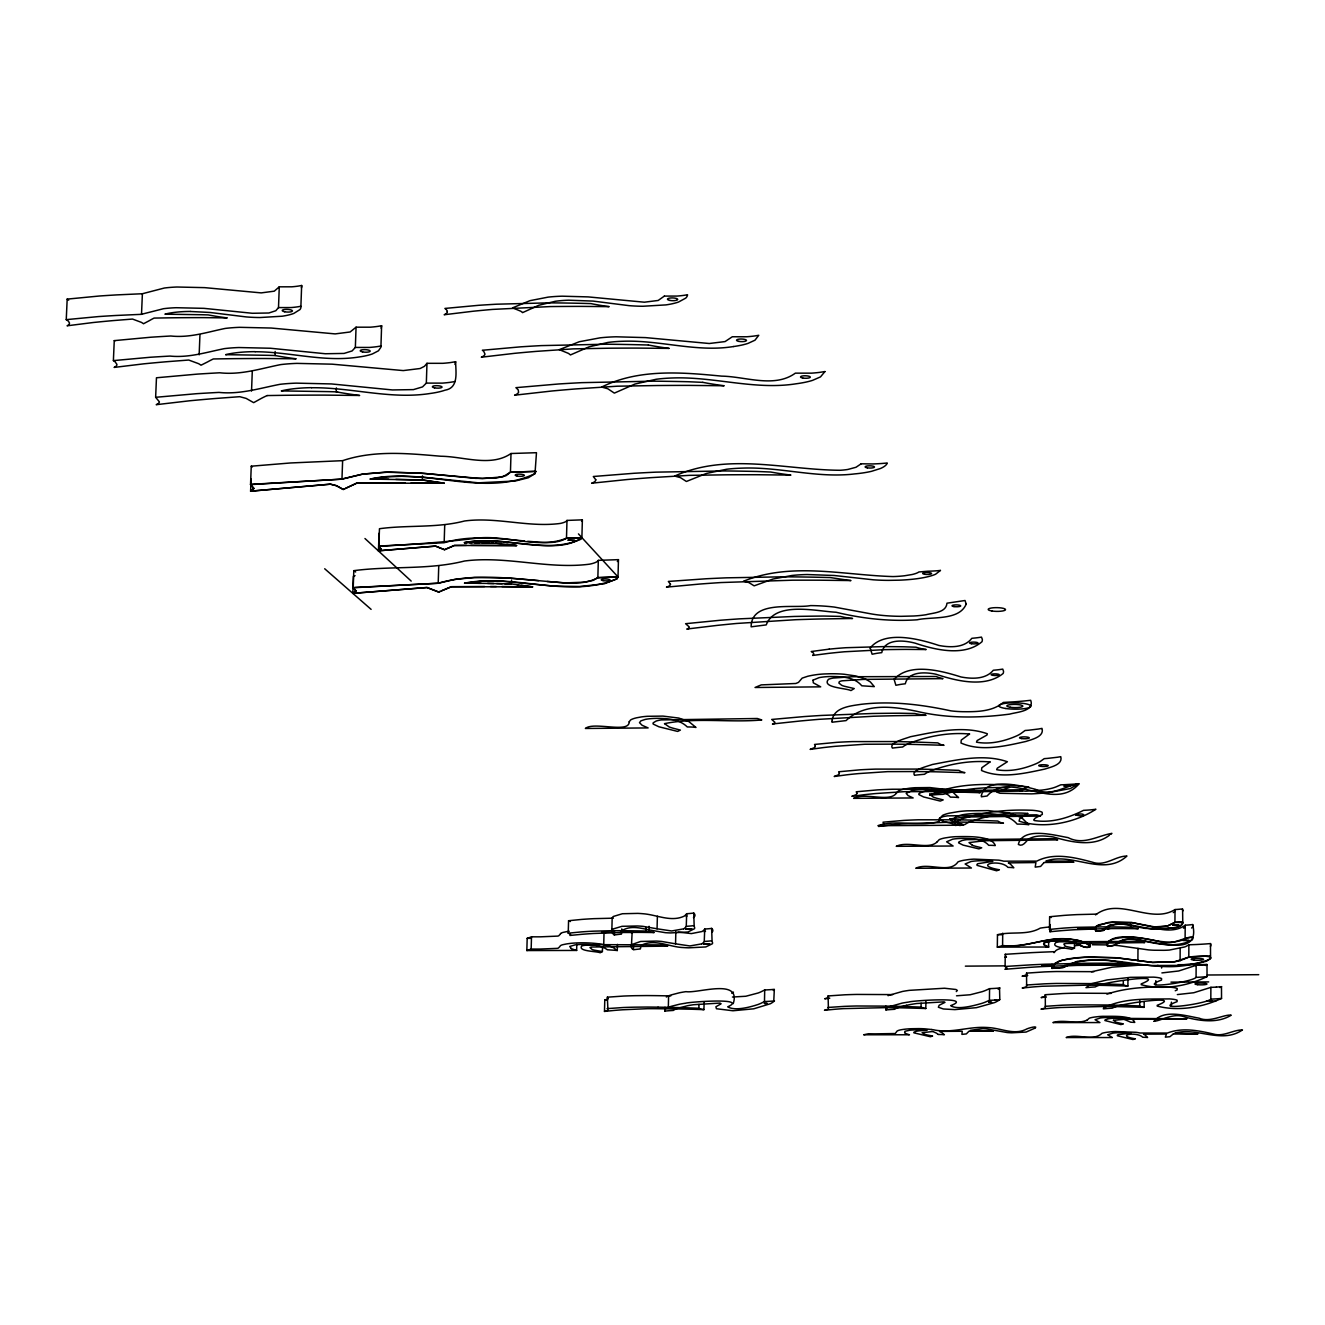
<?xml version="1.0" encoding="UTF-8"?>
<svg xmlns="http://www.w3.org/2000/svg" width="1325" height="1325" viewBox="0 0 1325 1325"><rect width="100%" height="100%" fill="white"/><g stroke="black" fill="none" stroke-linecap="round" stroke-linejoin="round"><path stroke-width="1.5" d="M1192.583 937.173C1181.767 937.702 1172.36 945.619 1160.766 941.992C1149.587 938.912 1106.988 930.084 1107.385 946.365C1110.963 945.603 1115.484 946.729 1117.041 942.622C1125.405 937.504 1136.221 938.647 1145.247 941.33C1160.236 944.626 1178.571 947.657 1192.351 939.773C1194.587 936.245 1189.983 937.454 1187.995 937.62C1168.451 948.534 1146.44 935.649 1125.588 937.371C1096.09 938.713 1105.812 953.818 1122.855 940.054C1141.289 934.258 1202.288 963.656 1192.649 924.568L1191.722 924.668A27.957 4.472 0.5 0 1 1188.078 925.016L1185.196 925.214C1176.964 931.309 1165.453 930.68 1156.013 928.278M1196.061 977.353L1196.144 965.296A35.444 5.433 0.5 0 0 1201.808 964.997A25.059 3.826 0.5 0 0 1203.713 964.848L1204.607 964.782A43.99 6.741 0.5 0 0 1206.992 964.55L1207.042 976.608C1187.25 986.297 1162.373 990.404 1141.239 984.707L1141.239 983.879C1169.942 972.318 1104.387 982.438 1099.452 985.121A90.796 13.399 0.6 0 0 1095.212 986.943L1094.185 986.992A87.102 12.737 0.7 0 0 1091.237 987.191L1085.97 987.655L1091.369 983.713L1107.071 979.937L1130.589 977.32L1153.694 977.138A13.084 1.954 0.6 0 1 1161.578 978.562L1161.512 980.036C1134.697 990.355 1191.473 982.355 1196.193 977.353A35.46 5.35 0.5 0 0 1201.725 977.072A25.076 3.776 0.5 0 0 1203.63 976.923L1204.524 976.856A44.023 6.658 0.6 0 0 1206.926 976.624L1207.042 976.608M1052.812 968.293L1063.23 967.465L1077.159 961.37L1092.082 959.714L1108.429 960.343L1131.103 964.037L1151.309 965.528L1176.733 965.412L1197.27 963.474L1206.512 961.221L1210.537 958.406L1210.487 943.582L1206.114 943.93A94.655 14.989 0.5 0 1 1196.044 944.526L1188.873 944.791L1186.405 946.216A56.925 8.878 0.6 0 1 1184.6 946.977L1169.395 950.058A18.037 2.799 0.6 0 1 1163.963 950.307L1154.241 950.24A20.438 3.18 0.6 0 1 1148.311 949.876L1118.101 945.586A39.203 6.062 0.7 0 0 1115.335 945.371M1216.416 987.075A24.43 3.644 0.5 0 0 1218.271 986.943L1219.149 986.877A42.897 6.41 0.5 0 0 1221.484 986.645L1221.534 998.421C1202.057 1007.596 1177.892 1011.522 1157.205 1006.073L1157.222 1005.294C1185.494 994.313 1121.215 1003.919 1116.428 1006.453A88.576 12.737 0.6 0 0 1112.238 1008.176L1111.244 1008.226A84.982 12.124 0.6 0 0 1108.379 1008.408L1103.344 1008.838L1103.609 1007.977C1123.302 997.725 1147.732 999.249 1169.478 998.901A12.77 1.855 0.6 0 1 1177.163 1000.259L1177.064 1001.65C1150.647 1011.439 1206.263 1003.919 1210.818 999.116L1210.884 987.357A34.566 5.151 0.5 0 0 1216.416 987.075M1111.079 993.419A284.693 39.866 0.7 0 0 1107.286 993.336L1074.658 993.203A103.151 14.923 0.7 0 0 1062.667 993.568L1045.293 994.711L1045.359 1007.563A22.061 3.197 0.8 0 1 1044.299 1008.242L1040.97 1009.17L1051.321 1008.176A147.87 20.902 0.7 0 1 1060.464 1007.513L1104.653 1006.47A296.287 40.744 0.7 0 1 1121.265 1006.718L1144.154 1007.348L1144.187 1001.534M1155.764 984.657L1155.798 980.666M1171.366 1006.039L1171.399 1002.147M1182.596 908.884L1182.761 923.459L1180.327 926.043L1176.153 927.616L1151.309 928.991L1127.459 924.287L1117.439 923.823L1108.346 925.794L1103.659 930.365L1096.007 931.26L1095.212 929.868L1095.858 926.722L1098.458 924.883L1112.288 922.051L1131.848 922.581L1152.833 927.003L1167.557 926.043L1174.927 922.366L1175.027 909.563L1177.942 909.364A28.421 4.621 0.5 0 0 1181.635 909L1182.943 910.192A90.762 14.708 0.6 0 1 1182.662 911.153M1054.435 968.144L1051.951 968.393L1055.097 963.407L1058.89 961.172L1068.844 958.737L1084.397 957.246L1115.219 957.677L1152.634 962.43L1174.778 961.702L1180.095 960.658L1180.178 948.369M1185.113 937.818L1185.196 925.214M1051.984 964.335L1051.951 968.393L1055.097 963.407L1062.186 960.128L1077.523 957.677L1092.131 957.048L1117.985 957.892L1152.634 962.43L1174.778 961.702L1188.807 957.13L1188.873 944.791M1096.007 931.26L1095.129 929.073L1096.272 926.258L1108.363 922.415L1131.848 922.581L1155.963 927.136L1166.944 926.192L1174.927 922.366L1182.861 922.548L1181.933 924.833L1178.256 926.987L1164.791 929.007L1144.916 928.378L1121.397 923.807L1109.373 925.33L1103.659 930.365L1096.007 931.26L1096.057 927.633M1127.956 978.115L1127.89 986.048L1126.912 985.899A10.07 1.491 0.6 0 1 1125.223 985.518L1123.302 984.574L1123.335 980.599M1050.062 924.502L1049.98 931.723L1062.484 930.581A211.652 32.38 0.6 0 1 1074.906 929.719L1106.226 928.626A250.839 38.061 0.6 0 1 1122.805 928.56L1138.324 928.726L1135.658 928.361A30.906 4.919 0.6 0 1 1130.788 927.318L1130.44 923.591M1137.893 960.675L1137.993 948.402M1144.154 1007.348L1143.21 1007.215A9.822 1.424 0.6 0 1 1141.554 1006.834L1139.715 1005.94L1139.765 1000.127M1046.071 947.011L1048.605 947.011L1048.655 941.677M1049.98 931.723L1050.94 930.995A18.881 2.981 0.8 0 0 1050.559 930.001L1049.483 929.421L1049.632 916.734L1063.826 915.409A105.072 16.629 0.6 0 1 1076.977 914.614L1096.736 914.117M1074.476 948.17L1067.105 946.729A19.345 3.014 0.7 0 1 1065.134 946.116L1063.842 944.062A9.441 1.474 0.7 0 1 1066.112 943.483L1144.717 942.605A34.052 5.333 0.5 0 1 1140.08 941.363L1059.602 941.81A16.48 2.567 0.7 0 0 1055.81 942.555C1050.079 947.773 1068.281 947.955 1071.594 949.379L1074.476 948.17L1074.542 942.837M1090.442 941.76C1090.972 955.408 1074.807 939.972 1067.718 941.297C1063.776 939.955 1031.496 940.883 1048.605 947.011L997.311 947.127L997.477 934.721C1011.637 931.243 1027.339 935.582 1040.258 928.129A48.826 7.702 0.7 0 1 1044.58 927.5L1047.628 927.152A22.575 3.578 0.7 0 1 1049.334 927.02M906.399 1005.344L910.142 1004.582A88.311 12.687 0.9 0 1 916.652 1003.522L943.798 1001.866L944.99 1002.363L939.16 1005.261L938.365 1007.232L943.4 1008.988L954.911 1009.617L976.558 1007.646L994.81 1002.512A212.464 31.287 1.2 0 0 998.835 1000.276L999.812 999.63L999.514 987.986A37.746 5.615 0.9 0 1 995.87 988.317A21.929 3.263 0.9 0 1 994.959 988.384A32.313 4.803 0.9 0 1 989.593 988.649L985.651 990.388A139.175 20.72 1.1 0 1 982.107 991.696L970.165 994.76L956.517 995.804M997.311 947.127L1002.578 945.603L1002.727 933.164M1005.095 966.472L1030.983 964.848A382.229 54.557 0.6 0 1 1044.912 964.236L1084.91 963.275A353.576 50.665 0.7 0 1 1106.325 963.209L1118.201 963.441A25.672 3.925 0.6 0 0 1123.467 964.269L1126.697 964.567L1102.632 964.683A430.112 60.718 0.6 0 0 1085.457 964.931L1042.046 966.588A419.048 59.426 0.5 0 0 1027.455 967.498L1004.897 969.287A18.037 2.733 0.9 0 0 1007.116 968.177L1005.095 966.472L1005.244 954.315L1031.132 952.675A382.08 55.319 0.6 0 1 1045.044 952.046L1053.839 951.698M1127.89 986.048L1104.421 985.403A303.375 42.748 0.7 0 0 1087.378 985.154L1042.113 986.264A151.514 21.945 0.7 0 0 1032.755 986.976L1022.171 988.019L1025.567 987.042A22.608 3.362 0.8 0 0 1026.643 986.33L1026.544 973.13L1044.332 971.921A105.702 15.668 0.7 0 1 1056.621 971.523L1090.061 971.656A291.517 41.837 0.7 0 1 1093.953 971.722M894.524 1009.302L891.51 1009.484A31.767 4.555 1 0 0 889.539 1009.633A38.756 5.548 1 0 0 888.495 1009.716L885.945 1009.948L886.856 1007.944A62.971 9.076 0.9 0 1 888.545 1006.917L902.242 1003.091A85.628 12.322 0.9 0 1 909.099 1001.982C911.12 1000.756 975.531 996.317 950.671 1005.642C956.932 1010.097 972.914 1005.99 981.957 1003.34A139.224 20.455 1.1 0 0 985.502 1002.048L989.411 1000.325L989.576 988.649M925.927 1000.789L925.811 1008.491L924.85 1008.342A9.722 1.408 1 0 1 923.128 1007.977L921.057 1007.099L921.123 1003.24M885.945 1009.948L885.895 1006.122M275.053 355.498A112.145 29.2 2.4 0 0 296.154 358.793L264.801 358.512A710.531 160.524 2.1 0 0 229.341 358.711L213.325 358.959A200.655 50.4 2.2 0 0 207.793 361.808L201.019 365.22A122.016 30.574 3 0 0 198.684 363.712L188.713 360.036L166.817 361.708A579.936 134.752 2 0 0 143.845 363.828L114.099 367.423A26.384 6.642 3 0 0 116.915 364.358L115.076 361.791A46.441 11.693 3.1 0 0 113.387 360.615L114.265 340.624L151 337.212A534.737 126.769 2.2 0 1 170.842 336.003C189.856 338.024 207.081 332.128 225.217 328.434A57.273 14.774 2.6 0 1 239.593 327.325L271.194 328.037L335.142 333.9L350.131 331.979L356.061 327.192L370.271 327.192A45.232 11.925 2.4 0 0 378.271 326.314L381.617 325.718L380.904 347.249L378.453 350.794L372.457 353.908A49.704 12.836 2.4 0 1 359.058 356.988C324.261 362.553 289.927 351.771 255.212 351.738M381.617 325.718L381.169 328.236M925.811 1008.491L903.07 1007.861A293.62 40.263 1 0 0 886.607 1007.613L843.296 1008.64A146.479 20.637 1 0 0 834.435 1009.302L824.481 1010.279L827.529 1009.368A21.862 3.147 1.1 0 0 828.407 1008.689L828.092 995.936L844.936 994.793A102.207 14.724 1 0 1 856.679 994.429L888.909 994.578A282.142 39.386 1 0 1 892.669 994.661M764.475 1001.551L764.707 989.957A32.032 4.737 1.2 0 0 769.924 989.692A21.73 3.213 1.2 0 0 770.835 989.642A37.415 5.532 1.2 0 0 774.33 989.311L773.75 1001.501A210.874 30.79 1.5 0 1 770.405 1003.721L753.759 1008.805L732.94 1010.76L716.444 1008.739L715.898 1006.768L721.131 1003.77L719.889 1003.075L693.555 1004.714A87.549 12.505 1.2 0 0 687.427 1005.758L677.853 1008.242A90.348 12.902 1.2 0 0 676.081 1008.921A86.97 12.422 1.2 0 0 673.332 1010.445L670.384 1010.627A31.518 4.488 1.3 0 0 668.463 1010.776A38.442 5.466 1.3 0 0 667.469 1010.859L665.017 1011.091A80.626 11.544 1.2 0 1 665.614 1008.772A66.051 9.457 1.3 0 1 668.33 1007.348A104.195 14.89 1.2 0 1 671.411 1006.288L679.245 1004.284A84.899 12.157 1.2 0 1 685.688 1003.191C687.857 1002.131 749.271 997.327 727.69 1006.818C734.679 1011.091 748.94 1007.497 757.917 1004.532A138.115 20.14 1.4 0 0 761.063 1003.257L764.475 1001.551A32.048 4.671 1.2 0 0 769.692 1001.286A21.747 3.163 1.2 0 0 770.587 1001.236A37.431 5.466 1.2 0 0 774.098 1000.922L774.496 1000.872M704.122 1001.998L703.939 1009.633L702.946 1009.501A9.639 1.391 1.3 0 1 701.14 1009.137L698.871 1008.259L698.971 1004.433M701.77 943.88A126.885 19.776 1.5 0 0 704.237 941.628L704.734 929.04A31.668 5.018 1.3 0 0 711.707 928.411M642.509 944.708C655.875 938.878 669.937 947.209 683.501 947.574A16.678 2.584 1.3 0 0 688.702 947.822L705.811 946.944L712.386 943.764A82.448 12.803 1.4 0 0 712.088 941.595L711.641 928.394L712.386 929.206A82.415 12.985 1.4 0 1 712.651 931.392L712.254 932.022M733.222 1003.671C741.487 977.8 698.01 993.584 685.969 991.647A84.866 12.322 1.2 0 0 679.51 992.756L671.676 994.793A104.145 15.088 1.2 0 0 668.578 995.87L658.326 995.688A143.083 20.339 1.4 0 0 646.766 995.572L635.172 995.688A101.396 14.509 1.4 0 0 623.678 996.052L607.363 997.178L607.91 1009.849A21.697 3.097 1.5 0 1 607.231 1010.511L604.482 1011.422L604.78 1000.011L607.529 999.083M570.479 934.738L569.932 935.45L581.476 934.34A207.594 31.469 1.3 0 1 593.087 933.496L621.707 932.452A237.837 35.792 1.4 0 1 642.112 932.386L654.186 932.535L651.403 932.171A30.293 4.77 1.4 0 1 646.12 931.16L645.788 927.483M613.409 918.175L594.047 918.656A103.118 16.132 1.4 0 0 581.675 919.418L568.574 920.726L568.226 933.198L581.327 931.906A103.151 15.917 1.4 0 1 593.716 931.16L611.835 930.697L612.167 918.175A57.207 9.109 1.4 0 1 613.442 916.436L622.369 913.737L637.772 913.389A20.703 3.312 1.4 0 1 643.238 913.753C656.62 914.747 670.732 922.266 683.948 916.271A128.972 20.72 1.5 0 0 686.466 913.919L686.681 913.72A32.198 5.184 1.4 0 0 693.753 913.058L694.184 926.473A83.823 13.233 1.5 0 1 694.499 928.709L687.89 932.005L670.516 932.933A16.96 2.667 1.4 0 1 665.233 932.668L648.985 929.902L649.068 926.308M683.65 928.842L671.659 930.978L657.067 928.792L657.382 916.238M664.902 1011.108L664.984 1007.298M658.045 1007.166L668.33 1007.348L668.595 995.87L670.781 995.92M701.703 943.88L689.861 945.951L675.551 943.831L675.849 931.475M686.251 926.506L686.681 913.72M602.395 951.565L594.461 950.174A18.981 2.915 1.5 0 1 592.225 949.561L589.956 947.508A9.225 1.424 1.5 0 1 591.679 947.011L667.734 946.133A33.39 5.184 1.3 0 1 662.566 944.907L599.016 944.642A36.404 5.582 1.5 0 0 591.728 944.775L584.838 945.305A16.198 2.501 1.5 0 0 581.791 945.901C577.352 951.449 596.465 951.118 600.225 952.758L602.395 951.565L602.511 947.491M617.45 944.394L617.284 950.522L613.69 947.888A50.068 7.685 1.5 0 0 609.964 946.216A42.218 6.492 1.5 0 0 603.736 944.626L604.034 932.303A28.951 4.522 1.5 0 0 603.206 932.137M355.034 575.646A25.307 5.515 2.2 0 1 353.394 576.342L352.798 593.335L356.061 590.817L353.212 587.737L353.808 570.661C390.643 565.792 428.323 570.131 464.495 561.022C506.266 555.572 547.888 569.568 589.476 564.185A30.773 6.84 1.6 0 0 598.32 560.359L618.46 559.647L618.013 576.938L616.903 578.843L604.382 583.778L579.919 586.511L554.347 586.147L499.376 580.996L480.975 581.228L464.545 583.166L474.565 583.248M614.336 935.003A94.539 14.823 1.3 0 1 612.365 932.717L612.349 929.007M614.502 931.442L614.402 935.003L615.429 934.821A36.338 5.664 1.4 0 1 621.408 934.142L621.938 931.293A65.538 10.285 1.3 0 1 622.253 930.697L611.835 930.697A57.223 8.993 1.4 0 1 613.111 928.974L622.038 926.308L637.457 925.976A20.72 3.263 1.4 0 1 642.923 926.341L657.067 928.792M621.707 932.452L621.789 928.875M630.998 945.951A55.203 8.53 1.3 0 1 631.495 944.675L632.158 931.988M642.575 944.725A54.408 8.397 1.3 0 0 640.82 946.149L640.571 947.988A143.663 22.127 1.6 0 1 640.306 948.982A35.758 5.482 1.4 0 0 634.427 949.628L633.433 949.81L633.532 945.719M566.984 520.427A23.568 5.399 1.7 0 1 560.276 523.441C528.41 527.731 496.494 516.684 464.479 521.007C436.737 528.228 407.752 524.849 379.463 528.725L378.867 546.347C412.125 544.36 445.034 542.256 477.928 538.016C507.144 535.035 538.695 549.444 566.487 538.215L566.984 520.427L582.371 519.847L581.89 537.652C563.937 550.388 537.536 544.525 516.502 543.151C499.277 540.931 481.588 539.49 464.379 542.67L472.064 542.72M560.574 933.612A169.252 26.367 1.3 0 0 560.177 934.307L558.703 935.814A9.921 1.54 1.6 0 1 557.56 936.113L540.55 936.825A100.187 15.85 1.6 0 1 531.739 936.808L527.184 938.332L526.837 950.555L576.64 950.439L576.789 944.311M521.454 585.368L532.617 586.876L451.428 586.71L438.707 592.043L426.981 587.505L352.798 593.335L355.978 591.198L353.212 587.737L355.183 587.439L438.194 583.265L454.873 579.389L474.416 577.518L509.098 578.081L564.616 582.934L584.11 582.172L593.12 580.4L597.857 577.65L598.32 560.376M341.038 479.203L362.768 474.085L389.086 472.098L423.967 473.373L475.791 478.375L496.56 478.043L506.299 475.543L510.456 472.164L511.003 453.514L536.476 452.703L534.985 473.621L528.311 477.762L515.375 480.992L478.408 482.83L424.613 477.364L401.707 476.304L383.902 477.017L370.205 479.07L388.689 479.269M511.566 580.102L511.45 583.911L518.506 584.954M526.837 950.555L531.159 949.048L531.507 936.808M411.164 482.88L444.322 483.227L422.311 479.981L422.443 475.874M426.981 363.315L424.431 366.329L420.124 368.516L403.264 370.586L332.111 364.176L296.866 363.381A63.782 16.082 2.4 0 0 280.751 364.59C260.412 368.598 241.051 375.174 219.751 372.789A590.354 135.481 2 0 0 197.558 374.097L156.466 377.774L155.638 397.301L196.762 393.674A590.702 133.709 2 0 1 218.973 392.399C240.222 394.585 259.65 388.242 280.006 384.316A63.832 15.867 2.4 0 1 296.138 383.14L331.416 383.935L392.448 389.947L413.417 389.616L422.543 386.9L426.335 383.107L426.981 363.315L442.865 363.315A51.112 13.2 2.1 0 0 450.285 362.586L455.634 361.725C455.717 371.944 458.963 387.894 445.101 390.163A55.451 14.012 2.2 0 1 429.979 393.508C390.328 399.703 351.224 387.248 311.64 387.745M438.741 566.106L438.194 583.265C470.756 573.659 505.305 577.683 538.563 580.632M444.72 525.064L444.157 542.753C470.176 534.853 497.869 538.48 524.435 540.964M466.4 545.353L454.309 545.486L444.537 549.726L435.544 546.115L378.453 550.803L379.049 533.246M337.726 392.134L336.202 391.852L336.351 387.91M511.003 453.514C490.979 467.377 463.419 456.413 440.861 456.247C408.299 453.465 374.197 449.987 342.628 460.669L341.966 479.186L362.768 474.085L384.78 472.197L418.203 472.959L482.482 478.656L502.97 476.768L510.456 472.164L535.929 471.369L534.985 473.621C483.459 498.217 424.447 466.665 370.205 479.07L422.311 479.981L444.322 483.227L356.574 483.211L345.61 488.312M113.403 360.615L150.156 357.27A535.068 125.113 2.2 0 1 170.014 356.077C188.995 357.965 206.269 352.235 224.422 348.624A57.306 14.575 2.6 0 1 238.815 347.531L270.416 348.243L325.304 353.742L344.069 353.427L352.119 350.926L355.348 347.432L356.061 327.192M275.169 351.489L275.02 355.514A286.134 69.612 2.4 0 0 268.014 355.315L225.763 354.669M279.277 286.829L274.292 291.169L261.191 292.891L204.746 287.641L176.97 287.012A50.483 13.349 2.8 0 0 164.366 288.022L142.388 293.736L116.815 294.895A475.89 116.815 2.4 0 0 99.408 296.005L67.178 299.119L66.25 319.64L98.497 316.576A476.205 115.292 2.4 0 1 115.938 315.482L141.377 314.34L163.505 308.708A50.532 13.184 2.8 0 1 176.109 307.715L203.918 308.344L252.379 313.28L268.859 312.998L275.815 310.729L278.498 307.582L279.277 286.829L291.765 286.813A39.783 10.732 2.6 0 0 298.754 286.018L301.653 285.488L300.891 306.257A50.731 13.416 2.7 0 1 299.963 309.57L293.835 313.412A43.758 11.561 2.6 0 1 282.208 316.211L259.982 317.536A47.634 12.587 2.6 0 1 246.235 316.923L209.814 312.452L190.684 311.507M251.535 391.057L252.28 371.414M251.087 478.971L250.607 491.178L253.903 488.229L250.541 484.602L251.253 466.201L290.506 462.972L342.628 460.669M199.147 354.835L199.959 334.728M141.51 314.34L142.388 293.736M608.208 998.421L607.363 997.178M455.634 361.725L454.988 364.458M1095.543 914.896C1119.161 896.478 1150.68 924.718 1175.027 909.563M1210.454 946.398L1210.619 946.083A105.602 16.463 0.7 0 0 1210.487 943.582M581.576 521.371L582.371 519.847M527.648 541.312C540.302 541.991 555.109 544.989 566.487 538.215L581.89 537.652L581.095 539.142C543.995 555.39 502.97 534.638 464.379 542.67L466.947 542.687M617.351 561.568L618.46 559.647M733.47 992.11L731.798 993.303M1054.054 952.675L1055.826 950.621A65.24 10.07 0.6 0 1 1059.023 948.932L1064.306 947.358M704.734 929.04L704.585 929.239A126.836 20.041 1.5 0 1 702.051 931.525L691.385 933.595L677.953 932.038M1161.594 968.028L1161.661 966.521A13.084 1.987 0.6 0 0 1157.338 965.445M1043.984 862.608L1040.622 866.418L1035.189 867.13L1035.935 862.558L1008.308 862.873A76.072 12.902 0.9 0 1 1010.925 864.645L1013.84 867.776L1012.664 867.643A9.938 1.673 0.8 0 0 1007.944 867.378C1000.292 858.65 971.97 864.943 999.381 869.763L996.599 870.773L977.121 865.391A24.91 4.223 0.8 0 1 977.833 863.701L992.856 861.366L990.421 861.068A13.929 2.368 0.8 0 0 986.264 860.786L981.477 860.72A17.656 2.998 0.8 0 0 971.076 861.498L965.147 863.983L971.424 868.024L915.774 868.273C928.295 862.028 949.81 874.169 957.958 861.912A30.641 5.201 0.8 0 1 963.788 860.273L968.393 859.594A23.171 3.942 0.8 0 1 973.842 859.13L998.752 860.157A26.235 4.455 0.8 0 1 1003.737 861.184L1036.829 861.117C1053.938 852.29 1074.658 857.424 1092.363 862.177C1105.083 866.732 1115.021 856.132 1126.962 856.033C1103.344 877.481 1072.008 851.594 1045.905 861.101L1070.252 861.101L1073.863 862.227L1044.083 862.476M631.478 944.675L640.687 941.462L656.306 941.081A20.372 3.147 1.4 0 1 661.672 941.446L675.551 943.831M1191.622 928.013L1192.434 927.185A89.272 14.211 0.6 0 0 1192.997 925.827L1192.649 924.568M481.174 583.331L464.545 583.166C514.945 573.096 568.293 599.298 616.903 578.843L618.013 576.938L597.857 577.65C582.818 586.18 563.638 582.404 547.059 581.509M622.502 930.432C630.22 925.38 640.571 927.98 648.985 929.902M1173.122 1034.113L1169.925 1036.697L1165.338 1037.16L1166.464 1034.047L1143.558 1034.162A62.938 8.795 0.8 0 1 1145.512 1035.388L1147.582 1037.525L1146.622 1037.425A8.232 1.143 0.7 0 0 1142.73 1037.243C1136.452 1031.165 1114.408 1035.388 1135.359 1038.833L1132.925 1039.512L1117.422 1035.786A20.62 2.882 0.7 0 1 1118.217 1034.626L1130.937 1033.102L1128.95 1032.887A11.511 1.607 0.7 0 0 1125.538 1032.688L1121.579 1032.622A14.608 2.037 0.7 0 0 1112.884 1033.119L1107.667 1034.775L1112.387 1037.541L1066.178 1037.541C1077.258 1033.252 1093.307 1041.798 1101.953 1033.351A25.341 3.544 0.7 0 1 1106.988 1032.258L1110.897 1031.811A19.163 2.683 0.7 0 1 1115.451 1031.529L1135.956 1032.291A21.697 3.031 0.7 0 1 1139.98 1033.02L1167.375 1033.069C1181.95 1027.289 1198.429 1030.519 1213.22 1033.98C1223.588 1037.094 1232.498 1029.939 1242.452 1029.923C1221.667 1044.365 1196.955 1026.776 1174.894 1033.102L1197.916 1033.947L1173.238 1034.03M693.472 917.662L694.797 916.155A83.79 13.416 1.5 0 0 694.449 913.869L693.687 913.058M1110.764 834.237L1111.923 833.375C1097.514 835.76 1083.287 845.615 1068.066 837.615C1054.915 835.346 1022.436 826.32 1018.345 844.439C1022.536 847.188 1025.583 841.971 1028.432 839.172C1035.835 834.717 1045.077 835.86 1053.242 836.953C1071.047 842.054 1093.39 847.487 1109.423 835.247M1107.832 929.007L1109.124 928.113M999.961 987.937L999 988.582A212.381 31.717 1.2 0 1 998.122 989.146M1035.438 1027.836C1037.674 1025.5 1027.537 1028.183 1025.484 1029.608A95.814 13.399 0.7 0 0 1024.589 1029.989C1013.41 1034.577 1001.634 1028.73 990.388 1027.736A16.148 2.269 0.9 0 0 985.899 1027.438C968.774 1026.56 952.99 1032.92 935.698 1030.237A21.664 3.031 1 0 0 931.541 1029.508M1034.924 1028.167L1026.097 1032.059L1011.704 1032.804A15.734 2.219 0.8 0 1 1007.133 1032.539L985.949 1028.813A10.07 1.424 0.9 0 0 982.902 1028.647L970.347 1030.32L993.402 1031.165L968.939 1031.247L966.339 1033.914L961.917 1034.378L962.232 1031.264L939.541 1031.397A62.407 8.728 1 0 1 941.793 1032.606L944.394 1034.759A7.536 1.06 1 0 0 938.199 1034.494M1070.733 963.623C1110.483 951.93 1151.69 973.693 1192.301 964.186C1226.867 956.898 1205.617 954.629 1188.807 957.13L1180.095 960.658M956.286 991.597L957.379 990.454L955.938 989.493L944.493 988.235L909.281 990.355A85.595 12.488 0.9 0 0 902.441 991.464L888.744 995.357A62.954 9.192 0.9 0 0 888.081 995.688M1205.468 965.494L1207.125 964.534L1178.19 964.716M1221.6 986.645L1219.961 987.556M764.359 1003.373L767.225 1003.439L764.426 1003.489M1070.285 963.871L1063.23 967.465L1055.197 968.062M341.105 479.203L252.644 484.254L250.541 484.602L253.853 488.66L250.607 491.178L330.438 484.155L336.434 485.695L343.291 489.488L356.574 483.211L405.019 482.863M764.707 989.957L761.295 991.68A138.065 20.422 1.4 0 1 758.165 992.988L745.809 996.251L732.443 997.029M344.831 488.71L343.291 489.488L336.434 485.695L330.389 484.188L250.607 491.178M1209.692 1000.971L1212.541 1000.988M1212.541 1001.137L1209.742 1001.12M445.68 549.196L444.537 549.726L435.544 546.115L378.453 550.803L381.004 548.798L378.867 546.347L382.643 545.867L443.328 542.77M446.823 548.666L454.309 545.486L516.618 545.569L495.219 543.084M440.198 591.381L438.707 592.043L426.981 587.505L352.798 593.335M441.689 590.718L451.428 586.71L484.586 586.495M1175.242 990.752L1177.147 989.924L1177.229 988.516A12.77 1.888 0.6 0 0 1169.561 987.142C1148.576 986.595 1126.979 987.506 1106.905 994.114M1196.26 965.279L1178.703 970.977L1161.892 972.914M1211 987.34L1193.775 992.74L1177.345 994.578M378.453 550.803L380.938 549.097L378.867 546.347M1091.485 971.772L1112.271 967.151L1144.336 964.799M1026.428 976.144L1022.32 976.161L1025.716 975.167A22.608 3.412 0.8 0 0 1026.792 974.455L1026.544 973.13M300.891 306.257L297.976 306.787A39.816 10.583 2.6 0 1 290.987 307.566L278.498 307.582M380.921 345.991L377.575 346.57A45.265 11.776 2.3 0 1 369.559 347.432L355.348 347.432M455.005 381.55L449.655 382.395A51.145 13.018 2.1 0 1 442.235 383.124L426.335 383.107M569.237 931.26L568.607 931.343A53.58 8.348 1.5 0 0 566.653 931.657L563.158 932.386A22.575 3.528 1.5 0 0 560.558 933.612M1184.02 927.483L1183.44 928.146M250.541 484.602L340.724 479.203M604.78 1000.011L607.678 999.663M604.482 1011.422L614.038 1010.445A145.286 20.355 1.3 0 1 622.584 1009.782L647.378 1008.689A116.915 16.43 1.3 0 1 654.633 1008.689L678.201 1008.954A244.661 33.622 1.3 0 1 692.147 1009.253L703.939 1009.633M1022.32 976.161L1027.72 975.564M353.212 587.737L437.035 583.282M686.996 915.989L686.217 916.602M1182.513 921.703L1174.927 922.366M1006.47 956.998L1005.046 957.163A18.037 2.766 0.8 0 0 1006.205 956.799M607.065 1008.623L623.396 1007.513A101.429 14.327 1.4 0 1 634.89 1007.166L646.484 1007.05A143.133 20.057 1.4 0 1 658.045 1007.166M733.619 346.521C696.602 352.599 660.181 339.929 623.214 341.254A47.12 12.207 1.5 0 0 607.893 342.446L589.062 346.852L570.446 354.934A122.91 31.535 2 0 0 568.458 353.394L559.266 349.651L579.29 341.734L600.059 337.842A57.936 15.039 1.6 0 1 616.042 336.798L645.573 337.61L709.273 343.506L725.057 341.585L732.311 336.765L746.803 336.765A45.762 12.107 1.3 0 0 755.2 335.888L758.761 335.291L754.985 340.194L748.062 343.374A50.234 13.2 1.3 0 1 733.619 346.521M827.877 1007.464L844.737 1006.354A102.24 14.525 1 0 1 856.48 1005.99L888.727 1006.139A282.258 38.856 1 0 1 903.551 1006.487L921.057 1007.099M1026.411 985.022L1044.199 983.846A105.752 15.469 0.7 0 1 1056.489 983.448L1089.945 983.597A291.632 41.274 0.8 0 1 1105.265 983.945L1123.302 984.574M1049.483 929.421L1063.693 928.096A105.122 16.397 0.6 0 1 1076.844 927.334L1105.033 926.854A214.882 32.877 0.7 0 1 1121.762 927.036L1130.407 927.218M581.89 537.652L566.487 538.215M1045.16 1006.321L1062.534 1005.195A103.184 14.708 0.7 0 1 1074.542 1004.847L1107.187 1004.996A284.792 39.336 0.7 0 1 1122.126 1005.344L1139.715 1005.94M535.929 471.369L510.456 472.164M829.185 649.151L811.231 651.519L812.821 652.496A24.546 5.085 1.1 0 1 813.666 654.186L812.672 655.444L828.473 653.391A272.685 54.11 0.8 0 1 844.273 651.784L884.504 649.664A322.306 63.269 0.8 0 1 905.985 649.399L926.158 649.532L922.597 648.935A40.247 8.414 0.8 0 1 915.956 647.196L904.147 646.799A276.71 54.872 0.9 0 0 882.384 646.633L845.996 647.71A136.111 27.676 0.9 0 0 829.185 649.151M999.696 999.646L999.365 999.679A37.763 5.548 0.9 0 1 995.721 1000.011M829.765 998.238L824.697 998.785L827.744 997.858A21.846 3.197 1.1 0 0 828.622 997.178L828.092 995.936M1221.418 998.437L1221.534 998.421A42.913 6.31 0.6 0 1 1219.083 998.653L1218.205 998.719A24.446 3.594 0.5 0 1 1216.35 998.851A34.582 5.085 0.5 0 1 1210.934 999.116L1210.818 999.116M1074.525 945.702L1080.968 945.139M1046.386 997.029L1041.102 997.593L1044.431 996.648A22.045 3.23 0.8 0 0 1045.491 995.969L1045.293 994.711M1184.268 927.45L1185.113 927.401M1210.421 955.938L1188.807 957.13M705.513 931.193L704.221 931.839M1174.646 911.848L1173.254 912.61M926.755 1030.32L919.649 1030.767A16.811 2.352 1 0 0 916.353 1031.264L914.184 1032.059A20.72 2.898 1 0 0 913.886 1032.838L930.365 1036.73L932.601 1036.051L927.566 1035.04A30.293 4.24 0.9 0 1 924.916 1034.345L922.084 1032.738L932.684 1031.496M267.186 395.562L285.074 395.297A781.949 170.461 1.9 0 1 324.658 395.115L359.622 395.463A127.631 32.562 2.2 0 1 337.776 392.117M942.688 678.648L863.353 679.394L841.988 680.818A12.157 2.451 1 0 0 839.255 681.795L838.907 683.054L841.607 685.224A24.893 5.018 1 0 0 844.323 686.234L854.244 688.553L850.932 690.59C846.791 688.122 821.086 687.808 828.456 679.327A21.233 4.29 1 0 1 833.094 678.069L852.422 676.727L936.113 676.495A42.483 8.646 0.7 0 0 942.771 678.632M965.362 966.14L1004.632 965.875M1041.814 965.627L1052.149 965.561M1064.538 965.478L1145.131 964.948M1207.357 975.001L1258.75 974.687M1170.936 982.14L1208.698 981.908M470.773 545.32L516.618 545.569L506.912 544.211M601.533 932.303L613.293 932.303M1092.264 944.742L1106.342 944.907M1077.805 928.56L1095.99 928.56M997.477 934.721L1002.263 934.705M527.184 938.332L530.795 938.332M490.465 586.495L496.279 586.511M620.415 932.303L633.184 932.353M1109.919 928.593L1103.642 928.577M501.96 586.528L532.617 586.876L525.71 585.981M1003.522 945.603C1030.469 948.12 1054.882 932.386 1082.326 941.744C1085.192 942.456 1088.123 943.715 1089.763 946.298C1090.144 945.272 1079.809 939.326 1075.403 940.303C1049.864 933.794 1027.736 948.998 1002.578 945.603M469.514 542.703L501.38 543.382M531.159 949.048L531.391 949.048A100.22 15.635 1.6 0 0 540.202 949.064L557.212 948.369A9.938 1.524 1.5 0 0 558.355 948.071L559.829 946.58A169.318 26.02 1.3 0 1 560.243 945.901A22.575 3.478 1.5 0 1 562.827 944.692L566.305 943.98A53.596 8.232 1.5 0 1 568.276 943.682L569.568 943.499A23.436 3.611 1.5 0 1 579.108 942.853L581.509 942.82A21.962 3.379 1.5 0 1 598.006 943.715M474.615 542.753L479.617 542.803M477.878 583.282L493.728 583.513M482.068 542.836L489.024 542.952M487.6 583.414L511.45 583.911L504.742 583.745M395.86 479.385L422.311 479.981M496.66 583.563L502.175 583.679M491.178 543.002L493.248 543.051M668.33 1007.348L688.089 1007.861A118.091 16.629 1.3 0 1 698.027 1008.209L698.871 1008.259M669.026 348.392L637.292 348.094A732.642 167.629 1.3 0 0 609.152 348.21L573.145 348.873L536.343 351.373A589.724 138.926 1.2 0 0 514.746 353.311L481.323 357.203A26.566 6.857 2 0 0 484.983 354.09L483.774 351.456A46.773 12.058 2.1 0 0 482.366 350.264L520.692 346.835A540.335 128.376 1.3 0 1 541.229 345.61L605.823 344.218A529.006 125.643 1.5 0 1 636.762 344.715L648.356 345.013M226.956 317.901L204.315 317.636A625.4 147.042 2.3 0 0 168.209 317.851L154.114 318.083A177.219 45.729 2.4 0 0 149.361 320.65L143.514 323.747A107.673 27.692 3.2 0 0 141.411 322.373L132.517 319.06L113.304 320.584A516.502 124.368 2.2 0 0 93.148 322.522L67.062 325.801A23.27 6.012 3.2 0 0 69.447 323.018L68.585 321.445A38.309 9.888 3.2 0 0 66.233 319.64M597.857 577.65L618.013 576.938L578.445 533.892M1206.578 1000.773L1215.688 1001.319M1090.144 947.06C1081.73 948.816 1076.861 941.926 1068.811 941.429C1064.836 939.955 1031.33 940.733 1048.605 947.011M617.284 950.522L617.218 950.505A21.448 3.279 1.5 0 0 612.498 950.124L607.38 949.777A135.647 20.72 1.7 0 0 604.482 947.988L600.705 946.497M931.525 1029.508L924.949 1028.846A15.519 2.186 1 0 0 918.738 1028.614L911.865 1028.713A19.544 2.749 1 0 0 905.886 1029.094L905.273 1029.161A26.053 3.644 1 0 0 897.042 1031.115L895.253 1033.533L875.013 1033.864A122.364 17.473 1.1 0 1 868.471 1033.748L863.652 1034.775L909.48 1034.775A55.882 7.834 0.9 0 1 904.66 1032.937L904.909 1031.281L909.993 1030.204A14.426 2.021 1 0 1 915.674 1029.873L917.347 1029.84A12.356 1.739 1 0 1 926.804 1030.303M598.006 943.715L599.148 943.864A28.968 4.455 1.5 0 1 603.703 944.626M524.336 585.783L517.032 584.739M702.73 382.362L688.304 381.732A584.126 134.073 1.4 0 0 653.805 381.169L581.692 382.66A596.73 136.988 1.2 0 0 558.753 383.968L515.922 387.662L518.224 389.881L518.588 392.299A29.349 7.387 1.9 0 1 514.597 395.198L551.945 390.991A650.857 147.986 1 0 1 576.06 388.904L617.185 386.204L657.366 385.525A806.329 177.649 1.2 0 1 688.785 385.393L724.162 385.757A129.072 33.473 1.1 0 1 702.78 382.345M1077.656 928.129L1081.564 928.974M932.982 1031.579L936.212 1033.02A129.353 18.037 1.1 0 1 937.951 1034.295M568.226 933.198L569.568 933.761A18.55 2.898 1.5 0 1 570.479 934.738M568.574 920.726L569.916 921.306A18.55 2.932 1.6 0 1 570.346 921.554M1005.244 954.315L1006.304 954.795M972.318 845.234L969.022 842.601L984.492 840.729L1057.731 839.884L1054.004 838.708L966.968 839.636A20.968 3.644 0.8 0 0 962.033 840.53L959.002 841.922A25.821 4.488 0.8 0 0 958.704 842.948L963.126 845.118L978.91 848.878L981.726 847.818L975.564 846.294A37.63 6.542 0.8 0 1 972.318 845.234M571.34 948.567L569.717 946.481L575.083 944.874A15.834 2.435 1.5 0 1 581.095 944.46L582.917 944.427A13.498 2.087 1.5 0 1 591.762 944.775M1049.632 916.734L1050.692 917.331A18.881 3.031 0.8 0 1 1051.007 917.596M155.638 397.301L159.414 401.856A29.117 7.172 2.9 0 1 156.218 404.688L189.508 400.796A639.842 143.779 1.8 0 1 215.197 398.51L239.742 396.688L246.168 398.411L253.655 402.651L260.876 398.643A223.147 54.656 2 0 1 267.153 395.562M353.808 570.661L355.663 571.986M251.253 466.201L252.396 466.947M324.691 568.756L371.116 609.368M364.955 538.513L411.197 581.095M612.249 932.585L611.868 931.094M622.286 930.73A178.759 27.212 1.4 0 1 645.706 931.044M686.168 926.506A129.022 20.438 1.5 0 1 683.717 928.842M693.455 925.678A32.214 5.118 1.4 0 1 686.383 926.308M576.673 950.423A64.991 10.02 1.4 0 1 571.29 948.567M604.067 932.303A42.201 6.575 1.5 0 1 605.74 932.668M591.927 944.742A22.475 3.462 1.5 0 1 600.109 946.398M632.671 949.329A125.113 19.312 1.2 0 1 631.164 946.563M711.426 940.816A31.684 4.952 1.3 0 1 704.453 941.429M631.429 932.899A55.186 8.646 1.3 0 1 631.81 932.336M773.966 989.907A210.791 31.22 1.5 0 1 773.27 990.454M666.326 997.029A66.018 9.59 1.3 0 1 668.612 995.87M894.259 1009.286A101.081 14.492 0.9 0 1 906.499 1005.344M994.793 1000.06A32.33 4.737 0.9 0 1 989.444 1000.325M995.721 1000.011A21.945 3.213 0.9 0 1 994.81 1000.06M669.042 348.376A113.354 30.061 1.3 0 1 648.405 344.997M311.574 387.662A55.402 13.747 2.4 0 0 281.298 390.908L328.401 391.62A317.155 75.012 2.2 0 1 336.202 391.852M225.763 354.669A49.886 12.67 2.6 0 1 255.162 351.655M190.634 311.441A43.99 11.461 2.8 0 0 164.913 314.174L202.079 314.737A253.572 63.583 2.6 0 1 208.257 314.919A98.613 26.268 2.6 0 0 226.972 317.884M114.265 340.624A46.408 11.842 3.1 0 1 114.861 341.005M67.161 299.119A38.276 10.02 3.3 0 1 68.685 300.179M301.653 285.488A50.698 13.581 2.7 0 1 301.388 287.757M447.303 311.491L447.303 311.905A23.436 6.211 2.2 0 1 444.173 314.737L473.505 311.193A524.998 128.475 1.3 0 1 492.453 309.421L550.339 306.572A644.265 153.799 1.5 0 1 581.228 306.39L609.152 306.638A99.607 27.08 1.5 0 1 590.9 303.591L584.408 303.408A454.326 112.277 1.6 0 0 548.567 302.862L496.61 304.203A480.693 118.505 1.5 0 0 478.573 305.313L444.902 308.443A38.574 10.219 2.2 0 1 446.84 310.282L447.303 311.491M839.354 773.27L839.272 773.833A28.173 5.234 1.1 0 1 838.129 774.943L834.203 776.5L847.039 774.777A187.686 33.854 0.8 0 1 858.468 773.601L887.584 771.63L914.383 771.548A373.451 65.091 0.9 0 1 935.616 771.812L964.948 772.657L963.706 772.442A12.554 2.335 0.8 0 1 961.503 771.829L958.886 770.372L936.311 769.527A359.323 62.938 0.9 0 0 917.182 769.08L875.56 769.113A131.274 23.933 0.9 0 0 860.389 769.792L838.626 771.779L839.354 773.27M629.176 721.843C629.507 733.802 593.583 721.28 585.385 728.468L648.14 727.922L642.112 725.288L639.495 722.672L640.919 720.85L645.258 719.409A20.09 3.909 1.4 0 1 656.703 718.349C667.237 718.365 679.377 719.061 687.294 726.961L689.149 726.961A11.296 2.186 1.3 0 1 694.598 727.259L695.989 727.458L688.834 721.562L678.731 718.051L662.964 716.096L647.445 716.295A26.367 5.118 1.4 0 0 641.466 716.908L636.513 717.819A34.847 6.758 1.4 0 0 630.567 720.005L629.176 721.843M966.19 604.101C959.234 620.928 931.922 616.44 917.115 619.802C889.837 621.64 862.509 618.659 835.992 612.233C816.432 611.239 774.976 601.07 766.247 624.903L751.126 626.824C751.325 599.761 793.824 608.771 810.585 605.591A49.174 10.501 1.1 0 1 834.402 607.082L871.419 613.939A45.977 9.904 0.9 0 0 901.116 616.324L913.819 615.993A39.468 8.497 0.9 0 0 925.976 614.75C933.115 612.796 946.1 612.879 946.977 603.19L965.031 600.507L966.19 604.101M896.412 793.211C889.472 802.784 864.794 792.052 853.615 798.346L913.157 797.948L908.072 795.613L906.168 793.311L912.378 790.445A18.931 3.445 0.9 0 1 923.442 789.534C932.618 789.75 943.88 789.584 950.439 797.153L952.195 797.153A10.65 1.938 0.8 0 1 957.279 797.435L958.555 797.6L953.106 792.4L944.361 789.303L929.885 787.563L915.161 787.713A24.827 4.538 0.9 0 0 909.364 788.243L904.478 789.037A32.827 5.979 0.9 0 0 898.333 790.959L896.412 793.211M856.927 793.228L856.844 793.758A27.643 5.035 1.1 0 1 855.718 794.834L851.826 796.325L864.463 794.685A184.308 32.645 0.8 0 1 875.692 793.543L904.296 791.671L930.614 791.588A366.942 62.822 0.9 0 1 951.449 791.853L980.235 792.698L979.026 792.466A12.322 2.252 0.8 0 1 976.873 791.886L974.322 790.495L952.178 789.667A353.03 60.735 0.9 0 0 933.396 789.22L892.537 789.236A128.873 23.072 0.9 0 0 877.63 789.882L856.232 791.787L856.927 793.228M832.034 721.28L831.984 722.224L846.062 720.601C864.662 702.648 893.464 706.424 916.668 711.277C947.027 718.548 978.91 718.15 1009.716 714.109C1016.292 712.138 1034.842 711.31 1030.684 700.296L1025.169 700.892A124.732 25.291 0.8 0 1 1014.321 701.803L1003.307 702.449C992.21 711.84 976.26 711.823 962.48 711.691A26.649 5.267 0.8 0 1 950.936 710.862C921.504 704.503 891.261 700.776 861.151 704.32C850.435 705.943 833.011 707.368 832.034 721.28M870.177 648.008L872.115 654.219L876.587 653.358A54.954 11.296 0.9 0 1 881.738 652.645C884.901 638.137 904.362 640.257 915.293 643.205C935.599 650.078 964.6 656.72 981.991 641.714A118.372 24.811 1 0 0 982.322 639.312L981.477 637.11L980.268 637.308A37.1 7.834 0.8 0 1 975.548 637.938L971.821 638.319C964.236 648.14 949.76 647.544 938.796 645.441C919.252 638.898 884.62 629.988 870.177 648.008M883.642 823.537L883.56 824.051A26.864 4.753 1 0 1 882.417 825.061L878.608 826.452L890.93 824.928A179.157 30.823 0.8 0 1 901.878 823.852L955.292 822.047A357.038 59.443 0.8 0 1 975.531 822.312L1003.472 823.123L1002.296 822.908A11.975 2.12 0.7 0 1 1000.209 822.361L997.775 821.036L976.277 820.241A343.457 57.455 0.9 0 0 958.041 819.827L918.341 819.794A125.246 21.78 0.9 0 0 903.849 820.407L883.013 822.196L883.642 823.537M937.305 841.69C929.156 850.501 907.774 840.514 896.247 846.311L953.122 846.013L946.613 841.789L952.642 839.189A18.053 3.147 0.8 0 1 963.242 838.361C971.871 838.642 982.504 838.261 988.748 845.333L990.421 845.317A10.169 1.756 0.8 0 1 995.274 845.582C992.143 835.495 966.703 836.473 955.408 836.704A23.684 4.124 0.8 0 0 949.859 837.185L945.156 837.897A31.32 5.449 0.8 0 0 939.226 839.636L937.305 841.69M981.444 795.464L981.361 796.805L987.125 795.994C1010.511 769.411 1053.706 813.037 1079.047 783.87C1064.621 785.874 1051.04 797.203 1035.57 789.352C1022.254 785.824 985.27 776.715 981.444 795.464M939.69 818.552L939.21 821.483C919.434 827.164 897.423 819.165 877.928 825.69L963.457 825.193L956.302 821.931L953.735 818.684L956.385 816.448L962.861 814.676A27.245 4.853 0.8 0 1 978.893 813.401C991.829 813.815 1007.977 813.219 1017.136 824.117L1019.67 824.117A15.304 2.7 0.7 0 1 1026.958 824.514L1028.763 824.746L1021.426 817.459L1009.087 813.086L988.334 810.618L967.084 810.834A35.758 6.377 0.8 0 0 958.671 811.579L949.329 813.169A47.087 8.381 0.8 0 0 942.605 815.372L939.69 818.552M894.11 679.377L895.882 685.273L900.255 684.445A53.53 10.716 0.8 0 1 905.29 683.783C908.287 670.947 925.794 672.09 935.93 674.226C956.534 681 985.121 688.106 1003.157 673.464A115.258 23.519 0.9 0 0 1003.505 671.195L1002.743 669.108L1001.551 669.291A36.123 7.42 0.7 0 1 996.947 669.903L993.303 670.251C985.684 679.576 971.722 678.963 961.023 676.976C941.28 670.715 909.347 662.235 894.11 679.377M969.536 734.017L961.238 740.095L961.006 743.01C981.047 751.938 1005.228 746.058 1025.947 741.453C1031.744 739.433 1044.613 736.783 1041.98 728.386A103.814 20.405 0.8 0 1 1038.502 729.015L1028.548 730.224A92.154 18.103 0.7 0 1 1025.07 730.489L1021.144 733.404A127.863 24.844 0.9 0 1 1016.904 735.789C1004.4 741.304 990.073 744.683 976.492 742.166L977.154 740.543L986.943 735.06L987.34 733.768C963.176 725.189 935.135 731.864 910.407 736.733C906.168 738.406 888.114 742.778 892.437 748.095A115.573 21.631 0.8 0 1 895.137 747.747L898.665 747.366A125.196 23.386 0.8 0 1 901.398 747.118L902.689 747.018A115.855 21.945 0.7 0 1 907.575 744.004C927.003 736.236 948.766 732.096 969.536 734.017M664.554 723.632L669.108 726.912A41.853 8.116 1.3 0 0 673.05 728.203L680.388 730.092L677.622 731.417L658.889 726.779L653.258 724.096A28.719 5.565 1.4 0 1 653.225 722.804L656.107 721.065A23.32 4.522 1.4 0 1 661.241 719.922L757.271 718.498L761.776 719.955C729.827 722.87 695.907 717.223 664.554 723.632M990.023 761.958L981.808 767.738L981.527 770.504C1001.137 779.034 1024.639 773.369 1044.895 769.063C1050.493 767.092 1063.114 764.807 1060.762 756.658A101.164 19.362 0.7 0 1 1057.35 757.254L1047.628 758.38A89.802 17.192 0.7 0 1 1044.233 758.645L1040.357 761.411A124.633 23.602 0.9 0 1 1036.183 763.68C1023.894 768.898 1009.915 772.111 996.648 769.709L997.327 768.169L1007.398 761.743C983.746 753.544 956.484 759.937 932.287 764.508C928.162 766.132 910.49 770.156 914.532 775.291A112.774 20.587 0.8 0 1 917.182 774.959L920.627 774.612A122.165 22.243 0.8 0 1 923.31 774.38L924.552 774.28A113.006 20.869 0.7 0 1 929.388 771.415C948.468 764.061 969.701 760.136 990.023 761.958M595.786 479.766L595.571 480.627A27.792 6.575 1.7 0 1 591.629 483.211L627.288 479.517A619.967 132.964 0.9 0 1 650.277 477.696L689.414 475.344L727.558 474.797A768.997 160.06 1.1 0 1 757.353 474.731L790.892 475.095A122.165 29.697 1 0 1 770.769 472.031L757.072 471.468A556.069 120.409 1.2 0 0 724.394 470.938L655.925 472.147A568.127 122.993 1.1 0 0 634.095 473.273L593.285 476.503L595.786 479.766M1027.736 813.434L1019.72 818.668L1019.074 821.136C1043.553 829.053 1074.095 823.338 1095.908 809.26A51.311 9.292 0.6 0 1 1091.899 809.741A29.879 5.383 0.6 0 1 1088.372 810.055A44.57 8.066 0.6 0 1 1083.519 810.353C1068.563 817.889 1051.387 823.223 1034.444 820.556L1033.699 819.943L1035.173 818.138L1042.344 814.378L1042.179 812.291A15.585 2.782 0.7 0 0 1032.556 810.304C1009.948 809.327 986.86 811.231 965.163 817.939C962.281 818.204 951.598 823.388 955.292 825.458A107.59 18.716 0.7 0 1 957.826 825.16L961.138 824.846A116.583 20.239 0.7 0 1 963.689 824.63L964.898 824.531A107.756 18.964 0.6 0 1 969.602 821.947C988.019 815.322 1008.275 811.761 1027.736 813.434M1064.124 786.172L1069.739 786.255L1064.207 786.073M1075.536 814.792C1085.871 818.353 1087.03 811.811 1075.536 814.792M1087.312 1019.968C1077.639 1024.838 1063.677 1019.041 1052.895 1022.585L1099.932 1022.569L1095.079 1019.703L1100.363 1017.981A14.873 2.12 0.7 0 1 1109.224 1017.451L1122.159 1018.511L1130.821 1022.238A8.381 1.192 0.7 0 1 1134.78 1022.436C1132.246 1014.95 1111.625 1016.523 1102.963 1016.308A19.511 2.782 0.7 0 0 1098.326 1016.606L1094.351 1017.087A25.804 3.677 0.7 0 0 1089.249 1018.229L1087.312 1019.968M568.077 540.169L574.835 540.418L568.127 540.103M670.483 584.226L670.235 584.971A25.639 5.598 1.5 0 1 666.458 587.141L699.6 584.06A576.64 114.877 0.8 0 1 720.933 582.553L792.483 580.201A716.444 138.81 1 0 1 820.009 580.201L850.981 580.565L846.774 580.019A186.659 42.218 0.8 0 1 842.849 579.456L830.245 577.551L814.577 577.187A489.438 98.911 1.1 0 0 784.036 576.806L726.431 577.832A527.797 106.099 1 0 0 706.208 578.76L668.33 581.443L670.483 584.226M815.339 746.306L815.256 746.588A28.885 5.499 1.1 0 1 814.13 747.78L810.122 749.403L823.239 747.598A192.291 35.56 0.9 0 1 834.932 746.339L864.728 744.253L892.189 744.137A382.329 68.254 0.9 0 1 913.968 744.418L944.046 745.296L942.771 745.064A12.869 2.468 0.8 0 1 940.502 744.418L937.802 742.894L914.631 742.017A367.919 66.002 1 0 0 895.004 741.553L852.339 741.602A134.537 25.158 1 0 0 836.804 742.348L814.544 744.435L815.339 746.306M1172.608 925.032L1179.084 925.132L1172.658 924.983M1019.521 790.478L1025.832 791.24L1041.715 790.114A41.655 7.668 0.7 0 0 1048.423 789.054L1051.984 788.226A64.064 11.826 0.7 0 0 1056.091 786.868L1060.795 784.814A84.568 15.784 0.6 0 0 1064.29 784.715L1074.823 784.085A101.843 19.047 0.7 0 0 1078.699 783.688L1070.385 788.541L1049.599 792.433A66.747 12.306 0.7 0 1 1031.562 793.874L1000.027 793.261L996.798 792.085L1009.501 787.414L988.052 787.679A106.232 19.13 0.7 0 0 974.355 788.64L957.064 790.777L943.019 794.338A29.15 5.283 0.8 0 0 937.023 794.602L934.191 794.834A42.102 7.619 0.8 0 0 929.637 795.331C959.217 781.005 996.897 783.936 1028.763 786.901L1019.521 790.478M1154.092 1021.31C1162.24 1020.498 1173.503 1012.366 1185.328 1017.136C1200.102 1020.995 1217.576 1023.629 1231.24 1015.182C1224.101 1014.089 1210.139 1022.999 1199.158 1018.196C1185.593 1015.728 1163.549 1009.07 1154.092 1021.31M1182.811 940.386L1189.188 940.485L1182.861 940.336M824.945 371.563L820.49 376.896L812.622 380.341A56.064 14.393 1.2 0 1 796.325 383.753C755.084 390.345 714.506 376.565 673.315 377.956A52.503 13.267 1.4 0 0 656.173 379.265L635.006 384.035L614.353 393.111L607.827 388.772L601.683 387.049C638.749 368.598 681.779 372.259 721.678 376.134C745.362 376.466 774.396 388.407 795.348 373.153L811.529 373.153A51.741 13.383 1.1 0 0 819.281 372.424L824.945 371.563M929.67 794.188L933.231 797.087A39.435 7.188 0.8 0 0 936.676 798.23L943.201 799.902L940.27 801.062L923.608 796.954L918.887 794.586A27.063 4.936 0.8 0 1 919.136 793.46L922.266 791.919A21.962 4.008 0.9 0 1 927.384 790.926L1018.544 789.799L1022.486 791.091L945.785 792.102L929.67 794.188M949.81 818.966L953.238 821.732A38.508 6.84 0.8 0 0 956.567 822.825L962.911 824.415L960.045 825.525L943.831 821.599L939.276 819.33A26.417 4.704 0.8 0 1 939.541 818.27L942.622 816.796A21.448 3.809 0.8 0 1 947.64 815.852L1036.697 814.842L1040.523 816.067L965.594 816.995L949.81 818.966M685.572 928.858L691.915 929.073L685.572 928.858M703.592 943.897L709.836 944.096L703.592 943.897M813.02 680.156L813.302 682.822L820.705 686.847L755.035 687.493L761.229 684.892L795.845 683.485L798.495 682.375L802.172 678.118L807.687 676.28A62.656 12.621 1 0 1 813.02 675.187L816.813 674.607A29.133 5.896 1 0 1 823.918 673.978L829.963 673.763A28.256 5.714 1 0 1 844.075 674.243L855.735 675.949L865.573 679.029L870.343 681.944L874.301 686.615L861.78 685.787C854.476 676.976 841.756 676.562 831.222 676.495A20.935 4.223 1 0 0 819.082 677.655L813.02 680.156M940.435 570.446L935.599 574.222A54.689 12.14 0.9 0 1 899.178 580.184L888.545 580.367A50.516 11.213 0.9 0 1 873.274 579.803L834.121 575.481L807.074 574.537A45.928 10.053 1.1 0 0 791.952 575.481L773.022 579.025L754.14 585.832L748.791 582.536L743.557 581.211C791.389 561.783 843.462 575.183 893.083 576.574A35.411 7.867 0.9 0 0 904.577 575.762L912.113 574.52A30.889 6.857 0.9 0 0 918.887 571.969L927.732 571.224A46.375 10.368 0.8 0 0 937.305 570.744L940.435 570.446M1113.464 1020.333L1115.882 1022.122A31.005 4.422 0.7 0 0 1118.416 1022.834L1123.335 1023.894L1120.9 1024.589L1104.918 1020.532A21.283 3.031 0.7 0 1 1105.282 1019.836L1107.948 1018.908A17.275 2.468 0.7 0 1 1112.122 1018.329L1186.968 1018.793L1126.449 1019.124L1113.464 1020.333M664.372 296.088L658.177 300.46L644.381 302.199L588.151 296.899L562.164 296.187A51.062 13.614 1.7 0 0 548.136 297.131L530 300.659L512.593 307.847L520.791 311.226A108.435 28.603 2.2 0 1 522.597 312.617L538.745 305.297L555.175 301.305A41.539 11.064 1.7 0 1 568.607 300.195L593.087 301.09L629.06 305.644A48.114 12.985 1.5 0 0 642.907 306.257L665.912 304.899A44.189 11.925 1.5 0 0 678.483 302.05L685.721 298.125A51.228 13.83 1.5 0 0 687.543 294.746L684.445 295.276A40.23 10.915 1.5 0 1 677.108 296.071L664.372 296.088M861.134 463.8L856.016 467.261L847.901 469.447A25.158 6.045 1 0 1 840.067 470.276C785.195 469.895 727.16 452.372 674.657 476.072L680.421 477.613L686.4 481.472L706.424 473.439L726.713 469.232A49.754 11.809 1.2 0 1 743.043 468.106C780.392 466.797 817.111 478.474 854.542 473.919A54.077 13.018 1 0 0 871.585 471.303L880.396 468.52A59.178 14.26 1 0 0 887.286 463.005L881.97 463.485A64.163 15.602 0.9 0 1 872.778 463.949L861.134 463.8M988.798 1002.164L991.696 1002.296L988.847 1002.147M688.669 628.812L686.797 629.16A25.009 5.283 1.4 0 0 689.282 626.99L685.605 623.694L720.502 620.233A518.903 101.379 0.8 0 1 739.4 618.858L794.188 616.456A480.495 94.274 1 0 1 823.769 616.059L840.298 616.39A35.742 7.668 0.9 0 0 847.95 617.914L852.555 618.477L819.33 619.007A581.741 111.979 0.8 0 0 795.712 619.702L736.601 623.462A567.928 110.091 0.7 0 0 716.941 625.417L688.669 628.812M774.181 723.781L772.442 724.079A23.055 4.488 1.2 0 0 774.877 722.257L771.713 719.458L804.126 716.577A481.19 87.036 0.7 0 1 821.666 715.434L872.363 713.496A445.432 80.908 0.8 0 1 899.658 713.214L914.896 713.513A32.926 6.492 0.8 0 0 921.869 714.821L926.059 715.301L895.402 715.699A540.004 96.328 0.8 0 0 873.573 716.245L818.8 719.342A526.919 94.588 0.6 0 0 800.515 720.966L774.181 723.781M517.164 476.056A4.604 1.093 1.8 0 0 524.369 475.46A4.604 1.093 1.8 0 0 517.843 474.184A4.604 1.093 1.8 0 0 517.164 476.056M867.328 467.841A4.654 1.11 0.9 0 0 874.483 467.046A4.654 1.11 0.9 0 0 867.709 465.903A4.654 1.11 0.9 0 0 867.328 467.841M1197.684 984.69A6.078 0.911 0.5 0 0 1207.009 984.044A6.078 0.911 0.5 0 0 1198.131 983.133A6.078 0.911 0.5 0 0 1197.684 984.69M1194.206 960.112A6.261 0.961 0.5 0 0 1203.597 959.366A6.261 0.961 0.5 0 0 1194.222 958.455A6.261 0.961 0.5 0 0 1194.206 960.112M924.651 574.272A4.472 0.994 0.8 0 0 931.574 573.592A4.472 0.994 0.8 0 0 925.098 572.566A4.472 0.994 0.8 0 0 924.651 574.272M1005.841 708.511A16.049 3.18 0.7 0 0 1030.833 706.391A16.049 3.18 0.7 0 0 1007.828 703.062A16.049 3.18 0.7 0 0 1005.841 708.511M991.994 611.007A8.712 1.872 0.7 0 0 1005.526 609.732A8.712 1.872 0.7 0 0 993.005 607.794A8.712 1.872 0.7 0 0 991.994 611.007M1010.346 707.268A8.016 1.59 0.7 0 0 1022.834 706.192A8.016 1.59 0.7 0 0 1011.323 704.536A8.016 1.59 0.7 0 0 1010.346 707.268M1021.658 738.572A4.902 0.944 0.7 0 0 1029.31 737.942A4.902 0.944 0.7 0 0 1022.271 736.948A4.902 0.944 0.7 0 0 1021.658 738.572M1040.771 766.33A4.787 0.894 0.6 0 0 1048.241 765.734A4.787 0.894 0.6 0 0 1041.4 764.79A4.787 0.894 0.6 0 0 1040.771 766.33M953.95 606.585A4.356 0.944 0.7 0 0 960.708 605.939A4.356 0.944 0.7 0 0 954.398 604.962A4.356 0.944 0.7 0 0 953.95 606.585M971.457 643.702A4.223 0.878 0.7 0 0 978.032 643.105A4.223 0.878 0.7 0 0 971.921 642.178A4.223 0.878 0.7 0 0 971.457 643.702M992.872 675.352A4.124 0.845 0.7 0 0 999.265 674.789A4.124 0.845 0.7 0 0 993.336 673.912A4.124 0.845 0.7 0 0 992.872 675.352M603.09 580.632A4.422 0.961 1.6 0 0 610.08 580.135A4.422 0.961 1.6 0 0 603.869 578.992A4.422 0.961 1.6 0 0 603.09 580.632M802.768 378.039A4.919 1.259 1.1 0 0 810.304 377.161A4.919 1.259 1.1 0 0 803.132 375.869A4.919 1.259 1.1 0 0 802.768 378.039M738.837 341.386A5.035 1.325 1.2 0 0 746.505 340.459A5.035 1.325 1.2 0 0 739.102 339.117A5.035 1.325 1.2 0 0 738.837 341.386M669.903 300.427A5.168 1.391 1.4 0 0 677.721 299.433A5.168 1.391 1.4 0 0 670.069 298.026A5.168 1.391 1.4 0 0 669.903 300.427M434.583 387.861A4.853 1.226 2.1 0 0 442.037 387.132A4.853 1.226 2.1 0 0 434.931 385.757A4.853 1.226 2.1 0 0 434.583 387.861M362.619 351.92A4.969 1.275 2.3 0 0 370.188 351.142A4.969 1.275 2.3 0 0 362.868 349.701A4.969 1.275 2.3 0 0 362.619 351.92M284.726 311.773A5.118 1.342 2.5 0 0 292.444 310.944A5.118 1.342 2.5 0 0 284.842 309.437A5.118 1.342 2.5 0 0 284.726 311.773"/></g></svg>
